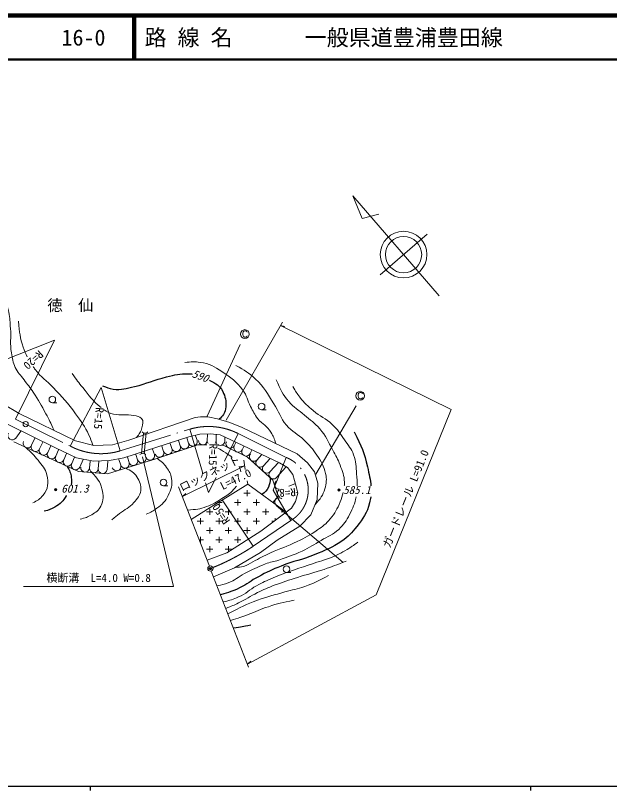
# Model space of a CAD drawing. Units: millimetres, scale not verified. Extents: x 40000 to 680000, y 20000 to 380000.
# Drawn here: x 151068 to 285947, y 204000 to 380000 of the extents above; entities that cross this region are included whole.
import ezdxf
from ezdxf.enums import TextEntityAlignment as Align

# ---------------------------------------------------------------- set-up
doc = ezdxf.new("R2010")
doc.units = ezdxf.units.MM
doc.header["$LTSCALE"] = 1000
doc.header["$PDMODE"] = 32
doc.header["$PDSIZE"] = 500
doc.linetypes.add('DASHED', pattern=[7.5, 6, -1.5])
doc.linetypes.add('LONG_DASHED_DOTTED', pattern=[15.25, 12, -1.5, 0.25, -1.5])
for name, color, linetype, lineweight in [('M-BGD', 7, 'Continuous', 13), ('M-BMK', 2, 'LONG_DASHED_DOTTED', 13), ('M-STR-HTXT', 7, 'Continuous', 13), ('M-TTL', 2, 'Continuous', 140), ('M-TTL-BAND', 7, 'Continuous', 25), ('M-TTL-LINE', 7, 'Continuous', 50)]:
    doc.layers.add(name, color=color, linetype=linetype, lineweight=lineweight)
for name, color, linetype in [('M-BMK-HTXT', 7, 'Continuous'), ('M-OTRS', 6, 'Continuous'), ('M-TTL-TXT', 7, 'Continuous')]:
    doc.layers.add(name, color=color, linetype=linetype)
doc.styles.add('ＭＳ ゴシック', font='')
doc.styles.get('ＭＳ ゴシック').set_extended_font_data('MS Gothic')

msp = doc.modelspace()

# ---------------------------------------------------------------- linework, layer by layer
at = {"layer": 'M-BGD'}
for p, q in [((148364, 291742), (151891, 289641)), ((159438, 292068), (160438, 292068)), ((206955, 290449), (207955, 290449)), ((151891, 289641), (164725, 283412)), ((176807, 283562), (191892, 288741)), ((191892, 288741), (193092, 288891)), ((193092, 288891), (194743, 288891)), ((194743, 288891), (196920, 288440)), ((160147, 281836), (149415, 287089)), ((196920, 288440), (199772, 287540)), ((199772, 287540), (202548, 286414)), ((151152, 284031), (152247, 285593)), ((202548, 286414), (215006, 280485)), ((154734, 282396), (155472, 284013)), ((164725, 283412), (168852, 282362)), ((173130, 282512), (176807, 283562)), ((190391, 284313), (175681, 279510)), ((188489, 282263), (188093, 283457)), ((190388, 282893), (189994, 284078)), ((192942, 284913), (190391, 284313)), ((192286, 283523), (191937, 284574)), ((195269, 284988), (192942, 284913)), ((194612, 283460), (194650, 284868)), ((197520, 284763), (195269, 284988)), ((196611, 283406), (196647, 284750)), ((199997, 283637), (197520, 284763)), ((198610, 283352), (198632, 284157)), ((211029, 278384), (199997, 283637)), ((165395, 276430), (150654, 283160)), ((156553, 281566), (157269, 283134)), ((158372, 280735), (159066, 282254)), ((164950, 279585), (160147, 281836)), ((168852, 282362), (173130, 282512)), ((192434, 282519), (182900, 279354)), ((184693, 281003), (184291, 282216)), ((186591, 281633), (186192, 282836)), ((194529, 282462), (192434, 282519)), ((198363, 282359), (197028, 282395)), ((203771, 279675), (198363, 282359)), ((200755, 282287), (201108, 282997)), ((202547, 281398), (202914, 282137)), ((160192, 279905), (160869, 281387)), ((162011, 279074), (162680, 280538)), ((178777, 279104), (178403, 280293)), ((180685, 279705), (180304, 280914)), ((182593, 280306), (182205, 281535)), ((204338, 280509), (204720, 281278)), ((205908, 279093), (206932, 280229)), ((215006, 280485), (217408, 278384)), ((163830, 278243), (164491, 279690)), ((168777, 278759), (164950, 279585)), ((165650, 277413), (166448, 279162)), ((167862, 277237), (167988, 278828)), ((172379, 278909), (168777, 278759)), ((169856, 277079), (169985, 278710)), ((171850, 276921), (171998, 278794)), ((182900, 279354), (171964, 275909)), ((175681, 279510), (172379, 278909)), ((174962, 277902), (174552, 279204)), ((176870, 278503), (176501, 279672)), ((209499, 274507), (203771, 279675)), ((207393, 277754), (208816, 279331)), ((208878, 276414), (210700, 278434)), ((212830, 277333), (211029, 278384)), ((217408, 278384), (218984, 276358)), ((171964, 275909), (165395, 276430)), ((210363, 275074), (212482, 277423)), ((214031, 275757), (212830, 277333)), ((218984, 276358), (219734, 273806)), ((214781, 273056), (214031, 275757)), ((184694, 273207), (185694, 273207)), ((203824, 273581), (197584, 269694)), ((212509, 267197), (203824, 273581)), ((210741, 270822), (209499, 274507)), ((213158, 273148), (214524, 273608)), ((215156, 271555), (214781, 273056)), ((219734, 273806), (219584, 270054)), ((202940, 271530), (204354, 271530)), ((203647, 272237), (203647, 270822)), ((214631, 269603), (215156, 271555)), ((214735, 271569), (215026, 271667)), ((197575, 269689), (190977, 265579)), ((197283, 269329), (197283, 268701)), ((197417, 269408), (197990, 269408)), ((200819, 269408), (202233, 269408)), ((201526, 270115), (201526, 268701)), ((205061, 269408), (206476, 269408)), ((205769, 270115), (205769, 268701)), ((209520, 269394), (210741, 270822)), ((213730, 268103), (214631, 269603)), ((219584, 270054), (218158, 266602)), ((195162, 267994), (195162, 266580)), ((199405, 267994), (199405, 266580)), ((203647, 267994), (203647, 266580)), ((206751, 262924), (213730, 268103)), ((207890, 267994), (207890, 266580)), ((210280, 268744), (225482, 255748)), ((193041, 265873), (193041, 264458)), ((194455, 267287), (195869, 267287)), ((197283, 265873), (197283, 264458)), ((198698, 267287), (200112, 267287)), ((201526, 265873), (201526, 264458)), ((202940, 267287), (204354, 267287)), ((205769, 265873), (205769, 264458)), ((207183, 267287), (208597, 267287)), ((210011, 265873), (210011, 265343)), ((211425, 267287), (211953, 267287)), ((212133, 267148), (212133, 266917)), ((218158, 266602), (215607, 264050)), ((192334, 265166), (193748, 265166)), ((196576, 265166), (197990, 265166)), ((200819, 265166), (202233, 265166)), ((205061, 265166), (206476, 265166)), ((209304, 265166), (209772, 265166)), ((215607, 264050), (210503, 260823)), ((194455, 263044), (195869, 263044)), ((195162, 263751), (195162, 262337)), ((198698, 263044), (200112, 263044)), ((199021, 257971), (206751, 262924)), ((199405, 263751), (199405, 262337)), ((202940, 263044), (204354, 263044)), ((203647, 263751), (203647, 262337)), ((192784, 260923), (193748, 260923)), ((193041, 261630), (193041, 260263)), ((196576, 260923), (197990, 260923)), ((197283, 261630), (197283, 260216)), ((200819, 260923), (202233, 260923)), ((201526, 261630), (201526, 260216)), ((210503, 260823), (206676, 258046)), ((194455, 258802), (195869, 258802)), ((195162, 259509), (195162, 258094)), ((198698, 258802), (200112, 258802)), ((199405, 259509), (199405, 258217)), ((194578, 256302), (199021, 257971)), ((206676, 258046), (200822, 254594)), ((200822, 254594), (196056, 252494)), ((212622, 253537), (213622, 253537))]:
    msp.add_line(p, q, dxfattribs=at)
at = {"layer": 'M-BGD', "linetype": 'DASHED'}
for p, q in [((180170, 285213), (179708, 280496)), ((180741, 285196), (180278, 280471))]:
    msp.add_line(p, q, dxfattribs=at)
at = {"layer": 'M-BGD'}
for centre, radius in [((159438, 292818), 750), ((206955, 291199), 750), ((184694, 273957), 750), ((160167, 272338), 100), ((160167, 272338), 80), ((160167, 272338), 60), ((160167, 272338), 40), ((160167, 272338), 20), ((160167, 272338), 20), ((224521, 272257), 100), ((224521, 272257), 80), ((224521, 272257), 60), ((224521, 272257), 40), ((224521, 272257), 20), ((224521, 272257), 20), ((212621, 254287), 750)]:
    msp.add_circle(centre, radius, dxfattribs=at)
for centre, radius, start, end in [((150333, 284605), 1000, 144.97992, 324.97992), ((180479, 285994), 840, 218.88007, 321.11993), ((191337, 283208), 1000, 198.3627, 18.3627), ((193612, 283487), 1000, 178.45184, 358.45184), ((195611, 283433), 1000, 178.45184, 217.51703), ((195611, 283433), 1000, 319.31597, 358.45184), ((197610, 283379), 1000, 178.45184, 217.60817), ((153824, 282812), 1000, 155.46227, 335.46227), ((155643, 281981), 1000, 155.46227, 335.46227), ((185642, 281318), 1000, 198.3627, 18.3627), ((187540, 281948), 1000, 198.3627, 18.3627), ((189439, 282578), 1000, 198.3627, 18.3627), ((197610, 283379), 1000, 234.67452, 358.45184), ((199860, 282732), 1000, 153.60497, 333.60497), ((201651, 281843), 1000, 153.60497, 333.60497), ((157463, 281150), 1000, 155.46227, 335.46227), ((159282, 280320), 1000, 155.46227, 335.46227), ((161101, 279489), 1000, 155.46227, 335.46227), ((179944, 279354), 1166, 53.60402, 122.70076), ((181639, 280005), 1000, 197.48538, 17.48538), ((183744, 280688), 1000, 198.3627, 18.3627), ((203443, 280954), 1000, 153.60497, 333.60497), ((205166, 279763), 1000, 137.94645, 317.94645), ((162921, 278659), 1000, 155.46227, 335.46227), ((164740, 277828), 1000, 155.46227, 335.46227), ((175916, 278202), 1000, 197.48538, 17.48538), ((177824, 278803), 1000, 197.48538, 17.48538), ((179731, 279404), 1000, 197.48538, 17.48538), ((206651, 278424), 1000, 137.94645, 317.94645), ((166865, 277317), 1000, 175.46774, 355.46774), ((168859, 277158), 1000, 175.46774, 355.46774), ((170853, 277000), 1000, 175.46774, 355.46774), ((174008, 277601), 1000, 197.48538, 17.48538), ((208136, 277084), 1000, 137.94645, 317.94645), ((209621, 275744), 1000, 137.94645, 317.94645), ((210912, 273446), 1000, 108.62158, 270.10973), ((211550, 271551), 1000, 128.93496, 239.13043), ((210930, 269504), 1000, 83.04644, 229.47163), ((210930, 269504), 1000, 49.47163, 81.99395)]:
    msp.add_arc(centre, radius, start, end, dxfattribs=at)
for points, knots in [([(159873, 285767), (159003, 287600), (158751, 288103), (157968, 289567), (156929, 291508), (156327, 292591), (155107, 294424), (154339, 295579), (153815, 296159), (153003, 297284), (152215, 298375), (151603, 298885), (151006, 300090), (150416, 301281), (150356, 302070), (150143, 303382), (149794, 305527), (150101, 306775), (149927, 308941), (149811, 310377), (149842, 311199), (149549, 312610), (148983, 315333), (148069, 316360), (146365, 318978)], [0, 0, 0, 0, 1, 1, 1, 2, 2, 2, 3, 3, 3, 4, 4, 4, 5, 5, 5, 6, 6, 6, 7, 7, 7, 8, 8, 8, 8]), ([(151762, 310560), (151986, 307906), (152061, 306879), (152841, 304677), (153143, 303824), (153427, 303130), (153744, 302486)], [0, 0, 0, 0, 1, 1, 1, 2, 2, 2, 2]), ([(189538, 301170), (191037, 301391), (191687, 301401), (193045, 301223), (195115, 300953), (196193, 300235), (197956, 299119), (200051, 297794), (201225, 296897), (202705, 294909), (203651, 293639), (203691, 292640), (204432, 291240), (205029, 290112), (205308, 289430), (206105, 288434), (207148, 287129), (208231, 286799), (209073, 285358), (209624, 284415), (209821, 283961), (210170, 282787)], [0, 0, 0, 0, 1, 1, 1, 2, 2, 2, 3, 3, 3, 4, 4, 4, 5, 5, 5, 6, 6, 6, 7, 7, 7, 7]), ([(155050, 300297), (155202, 300075), (155365, 299846), (155539, 299604), (156866, 297768), (158097, 297161), (159641, 295503), (161719, 293271), (162932, 292043), (164713, 289567), (166018, 287753), (166829, 286752), (167735, 284710), (168125, 283831), (168281, 283497), (168632, 282417)], [0, 0, 0, 0, 1, 1, 1, 2, 2, 2, 3, 3, 3, 4, 4, 4, 5, 5, 5, 5]), ([(201086, 300522), (203198, 299375), (203990, 298868), (205565, 297446), (207590, 295618), (208208, 294103), (209721, 291833), (210941, 290001), (211195, 288687), (212581, 286976), (213881, 285373), (215169, 285037), (216628, 283577), (217855, 282349), (218523, 281619), (219489, 280177), (220501, 278665), (221095, 277745), (221485, 275967), (221775, 274648), (221673, 273818), (221323, 272514), (220903, 270945), (220283, 270309), (219139, 268976)], [0, 0, 0, 0, 1, 1, 1, 2, 2, 2, 3, 3, 3, 4, 4, 4, 5, 5, 5, 6, 6, 6, 7, 7, 7, 8, 8, 8, 8]), ([(170529, 290979), (168578, 292387), (167843, 293624), (166332, 295503), (165360, 296712), (165025, 297148), (163958, 298687)], [0, 0, 0, 0, 1, 1, 1, 2, 2, 2, 2]), ([(210260, 297284), (211285, 294969), (211649, 294005), (213121, 292319), (214329, 290934), (215300, 290455), (216682, 289243), (218041, 288052), (218953, 287532), (220136, 286167), (221592, 284487), (222025, 283254), (223104, 281310), (223823, 280016), (224257, 279296), (224777, 277910), (225327, 276445), (225729, 275589), (225749, 274025), (225753, 273717), (225746, 273432), (225728, 273162)], [0, 0, 0, 0, 1, 1, 1, 2, 2, 2, 3, 3, 3, 4, 4, 4, 5, 5, 5, 6, 6, 6, 7, 7, 7, 7]), ([(214038, 295773), (214703, 294590), (214954, 294210), (215657, 293290), (216671, 291965), (217413, 291357), (218679, 290268), (220258, 288910), (221489, 288576), (222996, 287138), (224257, 285936), (224753, 285060), (225749, 283631), (226641, 282349), (227313, 281696), (227853, 280231), (228443, 278631), (228378, 277614), (228501, 275913), (228579, 274832), (228673, 274018), (228675, 273162)], [0, 0, 0, 0, 1, 1, 1, 2, 2, 2, 3, 3, 3, 4, 4, 4, 5, 5, 5, 6, 6, 6, 7, 7, 7, 7]), ([(178534, 284155), (179198, 284993), (179573, 285407), (179770, 286383), (179932, 287189), (180253, 287865), (179716, 288488), (179232, 289048), (178662, 288996), (177935, 289135), (176150, 289476), (175073, 289091), (173294, 289459), (172395, 289645), (171858, 289997), (171227, 290463)], [0, 0, 0, 0, 1, 1, 1, 2, 2, 2, 3, 3, 3, 4, 4, 4, 5, 5, 5, 5]), ([(153397, 281907), (154760, 280666), (155233, 280245), (156187, 278990), (157096, 277792), (157832, 277160), (158183, 275698), (158614, 273905), (158490, 272481), (157320, 271057), (156603, 270184), (156050, 269798), (154999, 269330)], [0, 0, 0, 0, 1, 1, 1, 2, 2, 2, 3, 3, 3, 4, 4, 4, 4]), ([(197009, 281710), (197601, 281444), (198115, 281154), (198820, 280662), (199370, 280279), (199838, 279989), (200256, 279657)], [0, 0, 0, 0, 1, 1, 1, 2, 2, 2, 2]), ([(183180, 279447), (184242, 278665), (184710, 278343), (185382, 277371), (185988, 276494), (186377, 275945), (186515, 274888), (186717, 273355), (186442, 272390), (185760, 271003), (185088, 269636), (184398, 268988), (183170, 268088), (182294, 267447), (181871, 267218), (180741, 266739)], [0, 0, 0, 0, 1, 1, 1, 2, 2, 2, 3, 3, 3, 4, 4, 4, 5, 5, 5, 5]), ([(176102, 277212), (177276, 276604), (177940, 276263), (178636, 275212), (179326, 274172), (179615, 273379), (179500, 272136), (179386, 270904), (178718, 270341), (177935, 269384), (176926, 268150), (175940, 267898), (174697, 266901), (173996, 266339), (173769, 266156), (172916, 265444)], [0, 0, 0, 0, 1, 1, 1, 2, 2, 2, 3, 3, 3, 4, 4, 4, 5, 5, 5, 5]), ([(168392, 276192), (169606, 274892), (170332, 274170), (170704, 272514), (171041, 271009), (171107, 269962), (170434, 268574), (169952, 267581), (169315, 267222), (168383, 266631), (167447, 266038), (166936, 265910), (165739, 265606)], [0, 0, 0, 0, 1, 1, 1, 2, 2, 2, 3, 3, 3, 4, 4, 4, 4]), ([(201235, 273126), (201043, 272882), (200829, 272631), (200601, 272352), (199761, 271328), (199019, 271012), (197902, 270301), (196613, 269481), (195883, 268991), (194448, 268466), (192851, 267882), (192102, 267837), (190169, 267662)], [0, 0, 0, 0, 1, 1, 1, 2, 2, 2, 3, 3, 3, 4, 4, 4, 4]), ([(225492, 271642), (225328, 270988), (225088, 270340), (224777, 269546), (224138, 267909), (223611, 267030), (222511, 265660), (221585, 264506), (220858, 264031), (219651, 263178), (217947, 261973), (216877, 261463), (215009, 260533), (212710, 259388), (211298, 259017), (208965, 257943), (207381, 257214), (206532, 256726), (204972, 255946), (204129, 255525), (203731, 255082), (202813, 254867), (202131, 254707), (201809, 254688), (201027, 254715)], [0, 0, 0, 0, 1, 1, 1, 2, 2, 2, 3, 3, 3, 4, 4, 4, 5, 5, 5, 6, 6, 6, 7, 7, 7, 8, 8, 8, 8]), ([(228408, 270662), (228107, 269140), (227707, 268174), (226936, 266685), (226179, 265225), (225654, 264409), (224453, 263285), (223112, 262030), (222042, 261736), (220460, 260803), (218793, 259821), (217884, 259218), (216143, 258375), (214149, 257409), (212948, 257047), (210854, 256324), (209694, 255923), (208976, 255907), (207832, 255460), (205908, 254709), (204864, 254195), (203029, 253248), (201561, 252490), (200913, 251706), (199359, 251143), (198402, 250797), (198000, 250677), (196843, 250465)], [0, 0, 0, 0, 1, 1, 1, 2, 2, 2, 3, 3, 3, 4, 4, 4, 5, 5, 5, 6, 6, 6, 7, 7, 7, 8, 8, 8, 9, 9, 9, 9]), ([(198262, 246810), (199872, 247210), (200426, 247384), (201734, 247959), (203442, 248710), (204158, 249576), (205781, 250496), (207200, 251300), (208058, 251636), (209559, 252276), (212613, 253579), (214412, 254091), (217546, 255191), (219496, 255875), (220640, 256110), (222565, 256864), (224118, 257472), (224973, 257882), (226396, 258752), (227354, 259338), (227697, 259566), (228771, 260371)], [0, 0, 0, 0, 1, 1, 1, 2, 2, 2, 3, 3, 3, 4, 4, 4, 5, 5, 5, 6, 6, 6, 7, 7, 7, 7]), ([(198830, 245346), (200224, 245907), (200615, 246082), (201734, 246610), (203449, 247419), (204302, 248082), (205997, 248931), (207457, 249662), (208305, 250015), (209829, 250604), (211862, 251389), (213041, 251721), (215117, 252384), (217468, 253135), (218831, 253410), (221162, 254219), (223122, 254900), (223778, 255155), (226126, 256108)], [0, 0, 0, 0, 1, 1, 1, 2, 2, 2, 3, 3, 3, 4, 4, 4, 5, 5, 5, 6, 6, 6, 6]), ([(199306, 244119), (202368, 245696), (203300, 246200), (205997, 247204), (208372, 248088), (209769, 248388), (212203, 249092), (213967, 249603), (215002, 249732), (216736, 250334), (218929, 251094), (219694, 251536), (222133, 252816)], [0, 0, 0, 0, 1, 1, 1, 2, 2, 2, 3, 3, 3, 4, 4, 4, 4]), ([(199890, 242616), (201823, 243237), (202340, 243408), (203892, 243966), (205701, 244616), (206654, 245146), (208480, 245747), (210709, 246480), (211549, 246630), (214308, 247204)], [0, 0, 0, 0, 1, 1, 1, 2, 2, 2, 3, 3, 3, 3])]:
    msp.add_open_spline(points, degree=3, knots=knots, dxfattribs=at)
at = {"layer": 'M-BGD', "lineweight": 25}
for points, knots in [([(170811, 295935), (171808, 295474), (172263, 295359), (173240, 295179), (175120, 294834), (176224, 295392), (178097, 295773), (181005, 296365), (182488, 297273), (185382, 297932), (187292, 298366), (188390, 298702), (190347, 298633), (190656, 298622), (190944, 298602), (191217, 298571)], [0, 0, 0, 0, 1, 1, 1, 2, 2, 2, 3, 3, 3, 4, 4, 4, 5, 5, 5, 5]), ([(195149, 297152), (195167, 297142), (195186, 297132), (195204, 297122), (196511, 296396), (197475, 295990), (198118, 294640), (198719, 293378), (198926, 292525), (198820, 291132), (198766, 290427), (198648, 290008), (198280, 289405), (197985, 288921), (197795, 288728), (197324, 288313)], [0, 0, 0, 0, 1, 1, 1, 2, 2, 2, 3, 3, 3, 4, 4, 4, 5, 5, 5, 5]), ([(227961, 285465), (229642, 282049), (230305, 280744), (230983, 277479), (231327, 275822), (231660, 274500), (231781, 273162)], [0, 0, 0, 0, 1, 1, 1, 2, 2, 2, 2]), ([(162778, 277624), (163365, 276663), (163588, 276113), (163742, 275050), (163827, 274465), (163813, 273959), (163722, 273486)], [0, 0, 0, 0, 1, 1, 1, 2, 2, 2, 2]), ([(208929, 275021), (208883, 274104), (208857, 273653), (208480, 272891), (208096, 272118), (207740, 271826), (207023, 271230)], [0, 0, 0, 0, 1, 1, 1, 2, 2, 2, 2]), ([(162630, 270986), (162623, 270973), (162616, 270961), (162609, 270949), (161895, 269708), (161262, 269066), (160018, 268358), (159137, 267856), (158681, 267695), (157590, 267441)], [0, 0, 0, 0, 1, 1, 1, 2, 2, 2, 3, 3, 3, 3]), ([(231729, 270662), (231671, 270239), (231586, 269798), (231469, 269330), (230890, 267005), (229994, 265848), (228555, 263933), (227445, 262455), (226657, 261719), (225155, 260641), (222934, 259047), (221420, 258560), (218895, 257511), (216039, 256325), (214264, 256127), (211394, 254975), (209320, 254142), (208194, 253581), (206213, 252546), (204496, 251649), (203703, 250836), (201950, 250010), (200326, 249245), (199668, 249032), (197641, 248410)], [0, 0, 0, 0, 1, 1, 1, 2, 2, 2, 3, 3, 3, 4, 4, 4, 5, 5, 5, 6, 6, 6, 7, 7, 7, 8, 8, 8, 8])]:
    msp.add_open_spline(points, degree=3, knots=knots, dxfattribs=at)
at = {"layer": 'M-BGD'}
msp.add_open_spline([(201822, 277642), (202026, 277226), (202158, 276833), (202214, 276397)], degree=3, dxfattribs=at)
at = {"layer": 'M-BGD', "lineweight": 25}
msp.add_open_spline([(200546, 240926), (202516, 241258), (202516, 241258), (204486, 241591)], degree=3, dxfattribs=at)
at = {"layer": 'M-BGD'}
for p in [(160167, 272338), (224521, 272257)]:
    msp.add_point(p, dxfattribs=at)
at = {"layer": 'M-BMK'}
for p, q in [((151068, 288348), (163517, 282207)), ((174797, 281120), (190630, 286050)), ((201659, 285047), (212528, 279647)), ((213608, 265335), (205035, 259462))]:
    msp.add_line(p, q, dxfattribs=at)
at = {"layer": 'M-BMK', "linetype": 'Continuous'}
for centre in [(153381, 287207), (195315, 254402)]:
    msp.add_circle(centre, 600, dxfattribs=at)
at = {"layer": 'M-BMK'}
for centre, radius, start, end in [((194882, 271665), 15000, 63.14128, 106.46655), ((170489, 295488), 15000, 242.30652, 286.69265), ((209542, 272225), 8000, 300.54719, 68.08487), ((177224, 301014), 50000, 291.90008, 303.7941)]:
    msp.add_arc(centre, radius, start, end, dxfattribs=at)
at = {"layer": 'M-OTRS'}
msp.add_point((195315, 254402), dxfattribs=at)
at = {"layer": 'M-STR-HTXT'}
for p, q in [((247268, 316355), (227634, 339038)), ((227634, 339038), (229765, 333880)), ((229765, 333880), (233588, 334856)), ((233846, 321075), (244521, 330315)), ((198922, 288105), (211678, 310387)), ((202693, 307845), (202745, 308063)), ((202745, 308063), (202799, 308130)), ((202799, 308130), (202913, 308286)), ((202913, 308286), (203069, 308391)), ((203069, 308391), (203348, 308394)), ((203348, 308394), (203509, 308342)), ((203509, 308342), (203620, 308232)), ((203620, 308232), (203678, 308063)), ((250026, 290527), (211215, 309579)), ((211215, 309579), (212223, 309363)), ((141334, 298959), (159951, 306267)), ((151068, 288348), (159951, 306267)), ((202693, 307514), (202693, 307845)), ((202740, 307303), (202693, 307514)), ((202853, 307134), (202740, 307303)), ((202958, 307026), (202853, 307134)), ((203075, 306970), (202958, 307026)), ((203350, 306970), (203075, 306970)), ((203512, 307022), (203350, 306970)), ((203622, 307136), (203512, 307022)), ((203671, 307238), (203622, 307136)), ((194563, 288993), (202071, 305301)), ((163517, 282207), (170489, 295488)), ((174797, 281120), (170489, 295488)), ((228869, 293840), (228921, 294059)), ((228921, 294059), (228975, 294126)), ((228975, 294126), (229090, 294281)), ((229090, 294281), (229245, 294387)), ((229245, 294387), (229524, 294389)), ((229524, 294389), (229686, 294338)), ((229686, 294338), (229796, 294227)), ((229796, 294227), (229854, 294059)), ((228869, 293510), (228869, 293840)), ((228917, 293298), (228869, 293510)), ((229029, 293130), (228917, 293298)), ((229135, 293022), (229029, 293130)), ((229252, 292966), (229135, 293022)), ((229526, 292966), (229252, 292966)), ((229688, 293017), (229526, 292966)), ((229798, 293132), (229688, 293017)), ((229848, 293233), (229798, 293132)), ((219267, 275834), (228389, 291334)), ((232991, 248465), (250026, 290527)), ((190630, 286050), (193505, 276326)), ((201659, 285047), (198488, 278785)), ((179869, 279789), (186974, 250322)), ((203242, 276904), (202878, 278982)), ((212528, 279647), (209542, 272225)), ((188972, 270745), (203100, 277715)), ((203100, 277715), (202093, 277497)), ((196606, 275068), (194882, 271665)), ((195098, 254961), (188116, 272950)), ((194224, 273893), (194882, 271665)), ((203824, 273581), (203692, 274338)), ((188972, 270745), (189759, 271411)), ((213608, 265335), (209542, 272225)), ((205035, 259462), (198000, 269973)), ((195533, 253842), (203999, 232030)), ((186974, 250322), (152905, 250322)), ((203751, 232667), (232991, 248465)), ((203751, 232667), (204512, 233363))]:
    msp.add_line(p, q, dxfattribs=at)
for centre, radius in [((239183, 325695), 5294), ((239183, 325695), 4118), ((203155, 307654), 1000), ((203155, 307654), 1000), ((229332, 293650), 1000), ((229332, 293650), 1000)]:
    msp.add_circle(centre, radius, dxfattribs=at)
at = {"layer": 'M-TTL'}
msp.add_line((680000, 380000), (40000, 380000), dxfattribs=at)
at = {"layer": 'M-TTL-BAND'}
for p, q in [((40000, 205000), (579000, 205000)), ((168000, 205000), (168000, 204000)), ((268000, 205000), (268000, 204000))]:
    msp.add_line(p, q, dxfattribs=at)
at = {"layer": 'M-TTL-LINE'}
for p, q in [((177750, 380000), (177750, 370000)), ((178250, 380000), (178250, 370000)), ((40000, 370000), (680000, 370000))]:
    msp.add_line(p, q, dxfattribs=at)

# ---------------------------------------------------------------- texts
at = {"layer": 'M-BGD', "style": 'ＭＳ ゴシック', "oblique": 15}
msp.add_text('590', height=1833, rotation=339.592, dxfattribs=at).set_placement((193060, 298147), align=Align.MIDDLE_CENTER)
for s, p in [('601.3', (161462, 273486)), ('585.1', (225492, 273162))]:
    msp.add_text(s, height=1833, dxfattribs=at).set_placement(p, align=Align.TOP_LEFT)
at = {"layer": 'M-BMK-HTXT', "style": 'ＭＳ ゴシック'}
msp.add_text('徳\u3000仙', height=2566, dxfattribs=at).set_placement((163527, 312131), align=Align.BOTTOM_CENTER)
at = {"layer": 'M-STR-HTXT', "style": 'ＭＳ ゴシック'}
for s, rotation, p in [('R=20', 222.105, (152305, 301185)), ('R=15', 264.667, (168315, 286164)), ('R=15', 268.417, (194401, 277834)), ('R=8', 184.033, (210876, 272987)), ('R=50', 123.809, (197584, 269695))]:
    msp.add_text(s, height=1833, rotation=rotation, dxfattribs=at).set_placement(p, align=Align.BOTTOM_RIGHT)
for s, rotation, p in [('ガードレール L=91.0', 67.953, (241045, 269684)), ('ロックネット', 26.262, (195815, 274678)), ('L=47.0', 26.262, (201716, 273363))]:
    msp.add_text(s, height=1833, rotation=rotation, dxfattribs=at).set_placement(p, align=Align.BOTTOM_CENTER)
msp.add_text('横断溝\u3000L=4.0 W=0.8', height=1833, dxfattribs=at).set_placement((169939, 250822), align=Align.BOTTOM_CENTER)
at = {"layer": 'M-TTL-TXT', "style": 'ＭＳ ゴシック'}
for s, p in [('16-0', (161521, 375000)), ('路 線 名', (180380, 375000)), ('一般県道豊浦豊田線', (216734, 375000))]:
    msp.add_text(s, height=3666, dxfattribs=at).set_placement(p, align=Align.MIDDLE_LEFT)

doc.saveas('drawing.dxf')
